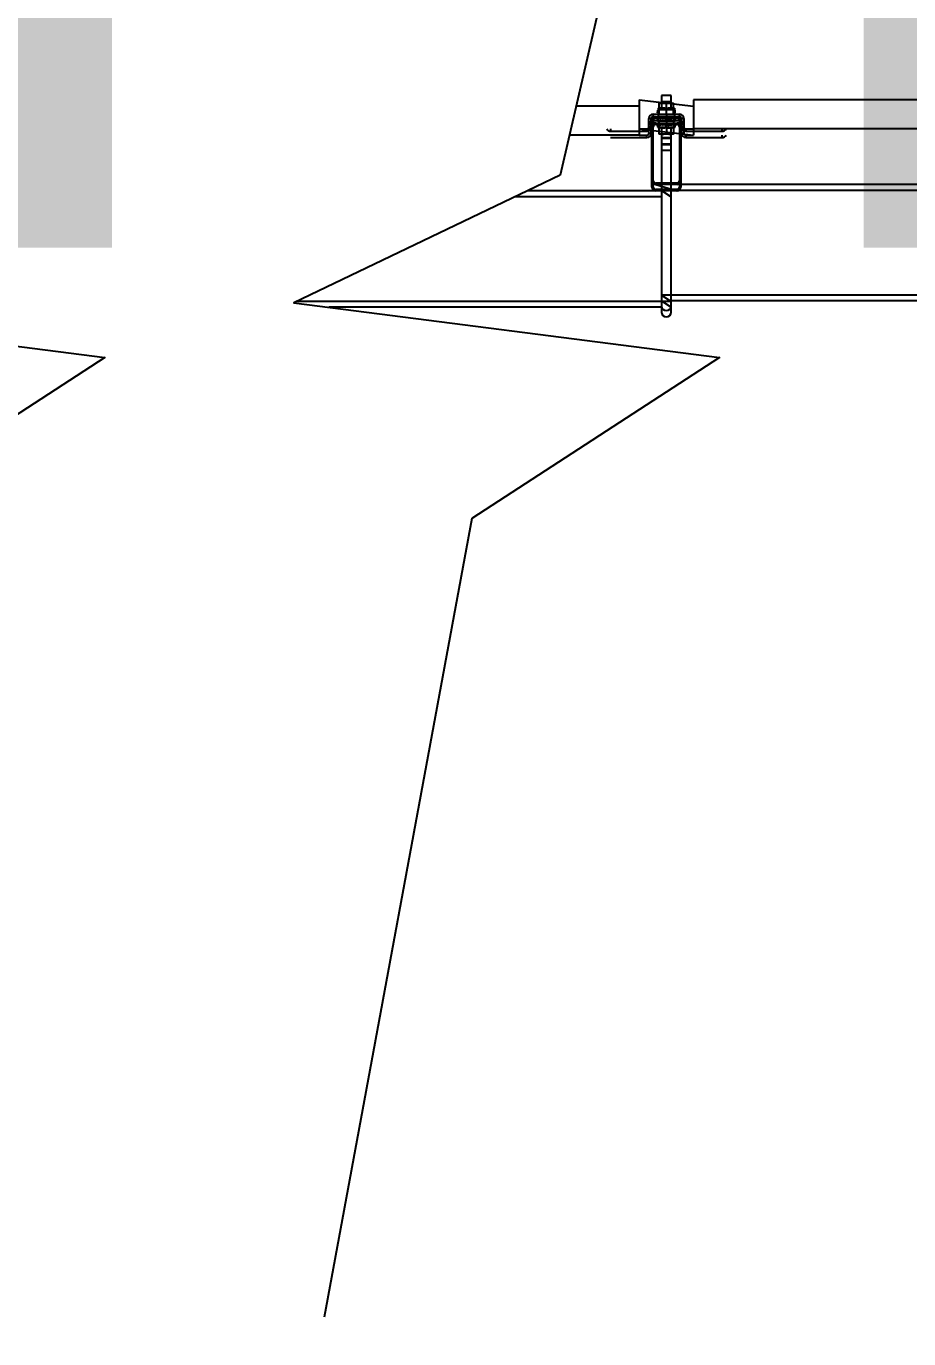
# Model space of a CAD drawing. Header units: feet. Extents: x -17 to 453, y -41 to 31.
# Drawn here: x 86.85 to 87.587, y -5.763 to -4.667 of the extents above; entities that cross this region are included whole.
import ezdxf
from ezdxf.enums import TextEntityAlignment as Align

# ---------------------------------------------------------------- set-up
doc = ezdxf.new("R2018")
doc.units = ezdxf.units.FT
doc.header["$MEASUREMENT"] = 0
doc.layers.add('ATI CENTER SUPPORT', color=7, linetype='Continuous')
doc.layers.add('G-ANNO-TEXT', color=1, linetype='Continuous')
doc.styles.add('NEI-A', font='arial.ttf')
doc.styles.get("Standard").update_dxf_attribs({"font": 'arial.ttf'})

# ---------------------------------------------------------------- blocks, each defined once
blk = doc.blocks.new('DETAIL_TITLE')
at = {"style": 'NEI-A', "flags": 8}
blk.add_attdef('#', text='', height=0.2, dxfattribs=at).set_placement((0.5922, -0.5109), align=Align.MIDDLE_CENTER)
at = {"lineweight": 30, "style": '', "flags": 104}
blk.add_attdef('DETAIL_TITLE', text='', height=0.2, dxfattribs=at).set_placement((0.9099, -0.5251), align=Align.BOTTOM_LEFT)
at = {"style": 'NEI-A'}
for tag, p in [('SCALE:', (0.9386, -0.7379)), ('1"_=_', (1.5474, -0.7379))]:
    blk.add_attdef(tag, text='', height=0.1, dxfattribs=at).set_placement(p, align=Align.BOTTOM_LEFT)

msp = doc.modelspace()

# ---------------------------------------------------------------- linework, layer by layer
at = {"color": 7, "linetype": 'Continuous', "lineweight": 25}
for p, q in [((87.36161, -4.72853), (87.40693, -4.73379)), ((87.36161, -4.72853), (87.36161, -4.75807)), ((87.3782, -4.73549), (87.3782, -4.73137)), ((87.3782, -4.73137), (87.39034, -4.73137)), ((87.38022, -4.72489), (87.38022, -4.73663)), ((87.38831, -4.72489), (87.38022, -4.72489)), ((87.38831, -4.73015), (87.38022, -4.73015)), ((87.38427, -4.73549), (87.38427, -4.73191)), ((87.38831, -4.73663), (87.38831, -4.72489)), ((87.39034, -4.73137), (87.39034, -4.73191)), ((87.39034, -4.73549), (87.39034, -4.73191)), ((87.40693, -4.72853), (87.40693, -4.75807)), ((87.37334, -4.74067), (87.37334, -4.7427)), ((87.37334, -4.74067), (87.39519, -4.74067)), ((87.37334, -4.7427), (87.39519, -4.7427)), ((87.37698, -4.73719), (87.37698, -4.73865)), ((87.37739, -4.73719), (87.37698, -4.73719)), ((87.37698, -4.73946), (87.37698, -4.73865)), ((87.37698, -4.73946), (87.37739, -4.73944)), ((87.37698, -4.74245), (87.37698, -4.74391)), ((87.37739, -4.74245), (87.37698, -4.74245)), ((87.37739, -4.73549), (87.37739, -4.74067)), ((87.37739, -4.73549), (87.39114, -4.73549)), ((87.37739, -4.74075), (87.37739, -4.74593)), ((87.37739, -4.74075), (87.39114, -4.74075)), ((87.3782, -4.73717), (87.3782, -4.73663)), ((87.3782, -4.73663), (87.39034, -4.73663)), ((87.3782, -4.74075), (87.3782, -4.73717)), ((87.38427, -4.74075), (87.38427, -4.73611)), ((87.38427, -4.74137), (87.38427, -4.74593)), ((87.39034, -4.73663), (87.39034, -4.73717)), ((87.39034, -4.74075), (87.39034, -4.73717)), ((87.39114, -4.73549), (87.39114, -4.74067)), ((87.39155, -4.73719), (87.39114, -4.73719)), ((87.39155, -4.73946), (87.39114, -4.73944)), ((87.39114, -4.74137), (87.39114, -4.74075)), ((87.39114, -4.74137), (87.39114, -4.74593)), ((87.39155, -4.74245), (87.39114, -4.74245)), ((87.39155, -4.73946), (87.39155, -4.73719)), ((87.39155, -4.74618), (87.39155, -4.74245)), ((87.39519, -4.7427), (87.39519, -4.74067)), ((87.33773, -4.75281), (87.33773, -4.75484)), ((87.36161, -4.75281), (87.40693, -4.75807)), ((87.36161, -4.75281), (87.36808, -4.75281)), ((87.36808, -4.75484), (87.36808, -4.75281)), ((87.3697, -4.75645), (87.3697, -4.74431)), ((87.37172, -4.74431), (87.3697, -4.74431)), ((87.37172, -4.74957), (87.3697, -4.74957)), ((87.3697, -4.75119), (87.37172, -4.75119)), ((87.37172, -4.75645), (87.37172, -4.74431)), ((87.37213, -4.80137), (87.37213, -4.74593)), ((87.37334, -4.80137), (87.37334, -4.74593)), ((87.37334, -4.74593), (87.37334, -4.74796)), ((87.37334, -4.74593), (87.39519, -4.74593)), ((87.37334, -4.74796), (87.39519, -4.74796)), ((87.37536, -4.74391), (87.39317, -4.74391)), ((87.37536, -4.74917), (87.39317, -4.74917)), ((87.37698, -4.74391), (87.3774, -4.74393)), ((87.37698, -4.74472), (87.37698, -4.74391)), ((87.37698, -4.74472), (87.37739, -4.7447)), ((87.37698, -4.74472), (87.37698, -4.74618)), ((87.37698, -4.74618), (87.39155, -4.74618)), ((87.37698, -4.74917), (87.37698, -4.74998)), ((87.37698, -4.74917), (87.3774, -4.74919)), ((87.37698, -4.74998), (87.37698, -4.75144)), ((87.37698, -4.75144), (87.39155, -4.75144)), ((87.37742, -4.74391), (87.37742, -4.74472)), ((87.37742, -4.74391), (87.37855, -4.74398)), ((87.37742, -4.74917), (87.37742, -4.74998)), ((87.37742, -4.74917), (87.37855, -4.74924)), ((87.3782, -4.75726), (87.3782, -4.74618)), ((87.39034, -4.752), (87.3782, -4.752)), ((87.37837, -4.74391), (87.37837, -4.74397)), ((87.37837, -4.74917), (87.37837, -4.74923)), ((87.37869, -4.74391), (87.37869, -4.74472)), ((87.37869, -4.74391), (87.37975, -4.74399)), ((87.37869, -4.74917), (87.37869, -4.74998)), ((87.37869, -4.74917), (87.37975, -4.74925)), ((87.37975, -4.74399), (87.37975, -4.74425)), ((87.37975, -4.74925), (87.37975, -4.74951)), ((87.38022, -4.752), (87.38022, -4.90577)), ((87.38062, -4.74391), (87.38062, -4.74472)), ((87.38062, -4.74391), (87.38132, -4.74399)), ((87.38062, -4.74917), (87.38062, -4.74998)), ((87.38062, -4.74917), (87.38132, -4.74925)), ((87.38132, -4.74399), (87.38132, -4.74447)), ((87.38132, -4.74925), (87.38132, -4.74973)), ((87.383, -4.74391), (87.383, -4.74472)), ((87.383, -4.74472), (87.38553, -4.74391)), ((87.383, -4.74391), (87.38324, -4.74399)), ((87.383, -4.74917), (87.383, -4.74998)), ((87.383, -4.74998), (87.38553, -4.74917)), ((87.383, -4.74917), (87.38324, -4.74925)), ((87.38324, -4.74399), (87.38324, -4.74464)), ((87.38324, -4.74925), (87.38324, -4.7499)), ((87.38427, -4.74618), (87.38427, -4.75672)), ((87.38553, -4.74391), (87.38553, -4.74472)), ((87.38553, -4.74917), (87.38553, -4.74998)), ((87.38791, -4.74391), (87.38721, -4.74399)), ((87.38791, -4.74917), (87.38721, -4.74925)), ((87.38791, -4.74391), (87.38791, -4.74472)), ((87.38791, -4.74917), (87.38791, -4.74998)), ((87.38831, -4.90577), (87.38831, -4.752)), ((87.38985, -4.74391), (87.38878, -4.74399)), ((87.38985, -4.74917), (87.38878, -4.74925)), ((87.38985, -4.74391), (87.38985, -4.74472)), ((87.39111, -4.74391), (87.38985, -4.74398)), ((87.38985, -4.74917), (87.38985, -4.74998)), ((87.39111, -4.74917), (87.38985, -4.74924)), ((87.39016, -4.74397), (87.39016, -4.74391)), ((87.39016, -4.74923), (87.39016, -4.74917)), ((87.39034, -4.74618), (87.39034, -4.75726)), ((87.39111, -4.74391), (87.39111, -4.74472)), ((87.39155, -4.74391), (87.39111, -4.74393)), ((87.39111, -4.74917), (87.39111, -4.74998)), ((87.39155, -4.74917), (87.39111, -4.74919)), ((87.39155, -4.74472), (87.39114, -4.7447)), ((87.39155, -4.75144), (87.39155, -4.74917)), ((87.39519, -4.74593), (87.39519, -4.80137)), ((87.39641, -4.74593), (87.39641, -4.80137)), ((87.39681, -4.74431), (87.39681, -4.75645)), ((87.39883, -4.74431), (87.39681, -4.74431)), ((87.39883, -4.74957), (87.39681, -4.74957)), ((87.39681, -4.75119), (87.39883, -4.75119)), ((87.39883, -4.74431), (87.39883, -4.75645)), ((87.40045, -4.75281), (87.40045, -4.75484)), ((87.40045, -4.75281), (87.40693, -4.75281)), ((87.4308, -4.75484), (87.4308, -4.75281)), ((87.33773, -4.75484), (87.36808, -4.75484)), ((87.33773, -4.7601), (87.36808, -4.7601)), ((87.36161, -4.75807), (87.36808, -4.75807)), ((87.36808, -4.7601), (87.36808, -4.75807)), ((87.3697, -4.75645), (87.37172, -4.75645)), ((87.39034, -4.75726), (87.3782, -4.75726)), ((87.38022, -4.75999), (87.38113, -4.7609)), ((87.38022, -4.75999), (87.38831, -4.75999)), ((87.38022, -4.76525), (87.38113, -4.76617)), ((87.38022, -4.76525), (87.38831, -4.76525)), ((87.3874, -4.7609), (87.38113, -4.7609)), ((87.3874, -4.7609), (87.38831, -4.75999)), ((87.3874, -4.76617), (87.38831, -4.76525)), ((87.39681, -4.75645), (87.39883, -4.75645)), ((87.40045, -4.75484), (87.4308, -4.75484)), ((87.40045, -4.75807), (87.40045, -4.7601)), ((87.40045, -4.75807), (87.40693, -4.75807)), ((87.40045, -4.7601), (87.4308, -4.7601)), ((87.4308, -4.7601), (87.4308, -4.75807)), ((87.3874, -4.76617), (87.38113, -4.76617)), ((87.39317, -4.79813), (87.37536, -4.79813)), ((87.39317, -4.80461), (87.26854, -4.80461)), ((87.61066, -4.79935), (87.37536, -4.79935)), ((87.37536, -4.79935), (87.39317, -4.80461)), ((87.39317, -4.80339), (87.37536, -4.80339)), ((87.38022, -4.89646), (87.38831, -4.90172)), ((87.61066, -4.89646), (87.38831, -4.89646)), ((87.38022, -4.90172), (87.10249, -4.90172))]:
    msp.add_line(p, q, dxfattribs=at)
at = {"color": 8, "linetype": 'Continuous', "lineweight": 25}
for p, q in [((87.38022, -4.76536), (87.38831, -4.76536)), ((87.38022, -4.77062), (87.38831, -4.77062)), ((87.38022, -4.8042), (87.38831, -4.80946)), ((87.61066, -4.8042), (87.38831, -4.8042)), ((87.38022, -4.80946), (87.25838, -4.80946)), ((87.38831, -4.89686), (87.07594, -4.89686)), ((87.61066, -4.8916), (87.38022, -4.8916)), ((87.38022, -4.8916), (87.38831, -4.89686))]:
    msp.add_line(p, q, dxfattribs=at)
at = {"color": 7}
for points in [[(86.95628, -4.04107), (86.78292, -4.7916), (86.5604, -4.89797), (86.91568, -4.9436), (86.70902, -5.0782), (86.58578, -5.74472)], [(87.46912, -4.04107), (87.29575, -4.7916), (87.07323, -4.89797), (87.42851, -4.9436), (87.22185, -5.0782), (87.09861, -5.74472)]]:
    msp.add_lwpolyline(points, dxfattribs=at)
at = {"color": 7, "linetype": 'Continuous', "lineweight": 25}
for centre, radius, start, end in [((87.38136, -4.74086), 0.00949, 90.78245, 109.47371), ((87.38114, -4.74067), 0.0093, 70.33173, 89.41212), ((87.38745, -4.74094), 0.00958, 90.86772, 109.38844), ((87.38717, -4.74085), 0.00949, 70.52369, 89.22015), ((87.37334, -4.74431), 0.00364, 90, 180), ((87.37334, -4.74431), 0.00162, 90, 180), ((87.37536, -4.74593), 0.00324, 90, 180), ((87.38098, -4.74631), 0.01082, 90.83441, 109.42175), ((87.38098, -4.75157), 0.01082, 90.83441, 109.42175), ((87.38136, -4.74612), 0.00949, 90.78245, 109.47371), ((87.38068, -4.74625), 0.01076, 70.5263, 89.21755), ((87.38068, -4.75151), 0.01076, 70.5263, 89.21755), ((87.38114, -4.74593), 0.0093, 70.33173, 89.41212), ((87.38786, -4.74628), 0.01079, 90.8115, 109.44466), ((87.38745, -4.7462), 0.00958, 90.86772, 109.38844), ((87.38786, -4.75154), 0.01079, 90.8115, 109.44466), ((87.38717, -4.74611), 0.00949, 70.52369, 89.22015), ((87.38753, -4.74639), 0.0109, 70.64771, 89.09614), ((87.38753, -4.75165), 0.0109, 70.64771, 89.09614), ((87.39317, -4.74593), 0.00324, 0, 90), ((87.39519, -4.74431), 0.00364, 0, 90), ((87.39519, -4.74431), 0.00162, 0, 90), ((87.33773, -4.75119), 0.00364, 206.3878, 270), ((87.36808, -4.75119), 0.00162, 270, 360), ((87.36808, -4.75119), 0.00364, 270, 360), ((87.37334, -4.74957), 0.00364, 90, 180), ((87.37334, -4.74957), 0.00162, 90, 180), ((87.37536, -4.75119), 0.00324, 90, 180), ((87.37536, -4.74593), 0.00202, 90, 180), ((87.37536, -4.75119), 0.00202, 90, 180), ((87.38138, -4.74238), 0.00962, 250.65412, 269.08972), ((87.3811, -4.74251), 0.00949, 270.78245, 289.47371), ((87.38743, -4.74251), 0.00949, 250.52369, 269.22015), ((87.38716, -4.74242), 0.00958, 270.86772, 289.38844), ((87.39317, -4.74593), 0.00202, 0, 90), ((87.39317, -4.75119), 0.00324, 0, 90), ((87.39317, -4.75119), 0.00202, 0, 90), ((87.39519, -4.74957), 0.00364, 0, 90), ((87.39519, -4.74957), 0.00162, 0, 90), ((87.40045, -4.75119), 0.00364, 180, 270), ((87.40045, -4.75119), 0.00162, 180, 270), ((87.4308, -4.75119), 0.00364, 270, 333.6122), ((87.36808, -4.75645), 0.00162, 270, 0), ((87.36808, -4.75645), 0.00364, 270, 360), ((87.38138, -4.74764), 0.00962, 250.65412, 269.08972), ((87.3811, -4.74777), 0.00949, 270.78245, 289.47371), ((87.38743, -4.74777), 0.00949, 250.52369, 269.22015), ((87.38716, -4.74769), 0.00958, 270.86772, 289.38844), ((87.40045, -4.75645), 0.00364, 180, 270), ((87.40045, -4.75645), 0.00162, 180, 270), ((87.4308, -4.75645), 0.00364, 270, 333.6122), ((87.37536, -4.79611), 0.00324, 180, 270), ((87.37536, -4.79611), 0.00202, 180, 270), ((87.39317, -4.79611), 0.00202, 270, 0), ((87.39317, -4.79611), 0.00324, 270, 0), ((87.37536, -4.80137), 0.00324, 180, 270), ((87.37536, -4.80137), 0.00202, 180, 270), ((87.39317, -4.80137), 0.00202, 270, 0), ((87.39317, -4.80137), 0.00324, 270, 0), ((87.38427, -4.90051), 0.00405, 180, 360), ((87.38427, -4.90577), 0.00405, 180, 0)]:
    msp.add_arc(centre, radius, start, end, dxfattribs=at)
for centre, major_axis, ratio, start_param, end_param in [((87.38427, -4.73905), (0.00728, 0.00045), 0.3139957, 2.7731698, 3.1222356), ((87.38427, -4.73905), (0.00728, 0.00045), 0.3139957, 5.9147624, 6.2638283), ((87.38427, -4.74431), (0.00728, 0.00045), 0.3139957, 2.7731698, 3.1222356), ((87.38427, -4.74957), (0.00728, 0.00045), 0.3139957, 2.7731698, 3.1222356), ((87.38427, -4.74431), (0.00728, 0.00126), 0.2696128, 2.3968839, 2.7459498), ((87.38427, -4.74957), (0.00728, 0.00126), 0.2696128, 2.3968839, 2.7459498), ((87.38427, -4.74431), (0.00727, 0.00186), 0.1935412, 2.0450356, 2.3941015), ((87.38427, -4.74957), (0.00727, 0.00186), 0.1935412, 2.0450356, 2.3941015), ((87.38427, -4.74431), (0.00728, 0.00221), 0.1002607, 1.7148622, 2.0639281), ((87.38427, -4.74957), (0.00728, 0.00221), 0.1002607, 1.7148622, 2.0639281), ((87.38427, -4.74431), (0.00728, 0.00221), 0.1002607, 4.8564549, 5.2055207), ((87.38427, -4.74431), (0.00589, 0.00179), 0.1002607, 4.8980999, 5.2055207), ((87.38427, -4.74957), (0.00728, 0.00221), 0.1002607, 4.8564549, 5.2055207), ((87.38427, -4.74957), (0.00589, 0.00179), 0.1002607, 4.8980999, 5.2055207), ((87.38427, -4.74431), (0.00727, 0.00186), 0.1935412, 5.1866283, 5.5356941), ((87.38427, -4.74431), (0.00589, 0.0015), 0.1935412, 5.328746, 5.5356941), ((87.38427, -4.74957), (0.00727, 0.00186), 0.1935412, 5.1866283, 5.5356941), ((87.38427, -4.74957), (0.00589, 0.0015), 0.1935412, 5.328746, 5.5356941), ((87.38427, -4.74431), (0.00728, 0.00126), 0.2696128, 5.5384766, 5.8875424), ((87.38427, -4.74957), (0.00728, 0.00126), 0.2696128, 5.5384766, 5.8875424), ((87.38427, -4.74431), (0.00728, 0.00045), 0.3139957, 5.9147624, 6.2638283), ((87.38427, -4.74957), (0.00728, 0.00045), 0.3139957, 5.9147624, 6.2638283)]:
    msp.add_ellipse(centre, major_axis=major_axis, ratio=ratio, start_param=start_param, end_param=end_param, dxfattribs=at)
at = {"layer": 'ATI CENTER SUPPORT', "color": 1}
for p, q in [((88.25506, -4.72853), (87.40693, -4.72853)), ((87.36161, -4.73379), (87.3091, -4.73379)), ((88.25506, -4.75281), (87.40693, -4.75281)), ((87.36161, -4.75807), (87.3035, -4.75807))]:
    msp.add_line(p, q, dxfattribs=at)

# ---------------------------------------------------------------- block references
at = {"layer": 'G-ANNO-TEXT'}
ref = msp.add_blockref('DETAIL_TITLE', (56.68533, 3.02609), dxfattribs=at)
lines = msp.add_mtext('{\\LMOTOR SUPPORT POST/END OF TRACKER GROUNDING (ABOVE GROUND)}', dxfattribs={"layer": '0', "insert": (57.59522, 2.80095), "char_height": 7.6528868, "attachment_point": 1})
ref.add_attrib('DETAIL_TITLE', '', (57.59522, 2.80095)).embed_mtext(lines)
ref = msp.add_blockref('DETAIL_TITLE', (67.50593, 3.02609), dxfattribs=at)
lines = msp.add_mtext('{\\LMOTOR SUPPORT POST/END OF TRACKER GROUNDING (ABOVE GROUND)}', dxfattribs={"layer": '0', "insert": (68.41583, 2.80095), "char_height": 7.6528868, "attachment_point": 1})
ref.add_attrib('DETAIL_TITLE', '', (68.41583, 2.80095)).embed_mtext(lines)
ref = msp.add_blockref('DETAIL_TITLE', (78.32654, 3.02609), dxfattribs=at)
lines = msp.add_mtext('{\\LMOTOR SUPPORT POST/END OF TRACKER GROUNDING (ABOVE GROUND)}', dxfattribs={"layer": '0', "insert": (79.23644, 2.80095), "char_height": 7.6528868, "attachment_point": 1})
ref.add_attrib('DETAIL_TITLE', '', (79.23644, 2.80095)).embed_mtext(lines)
ref = msp.add_blockref('DETAIL_TITLE', (45.86472, 2.97376), dxfattribs=at)
lines = msp.add_mtext('{\\LMOTOR SUPPORT POST/END OF TRACKER GROUNDING (ABOVE GROUND)}', dxfattribs={"layer": '0', "insert": (46.77461, 2.74862), "char_height": 7.6528868, "attachment_point": 1})
ref.add_attrib('DETAIL_TITLE', '', (46.77461, 2.74862)).embed_mtext(lines)

doc.saveas('drawing.dxf')
